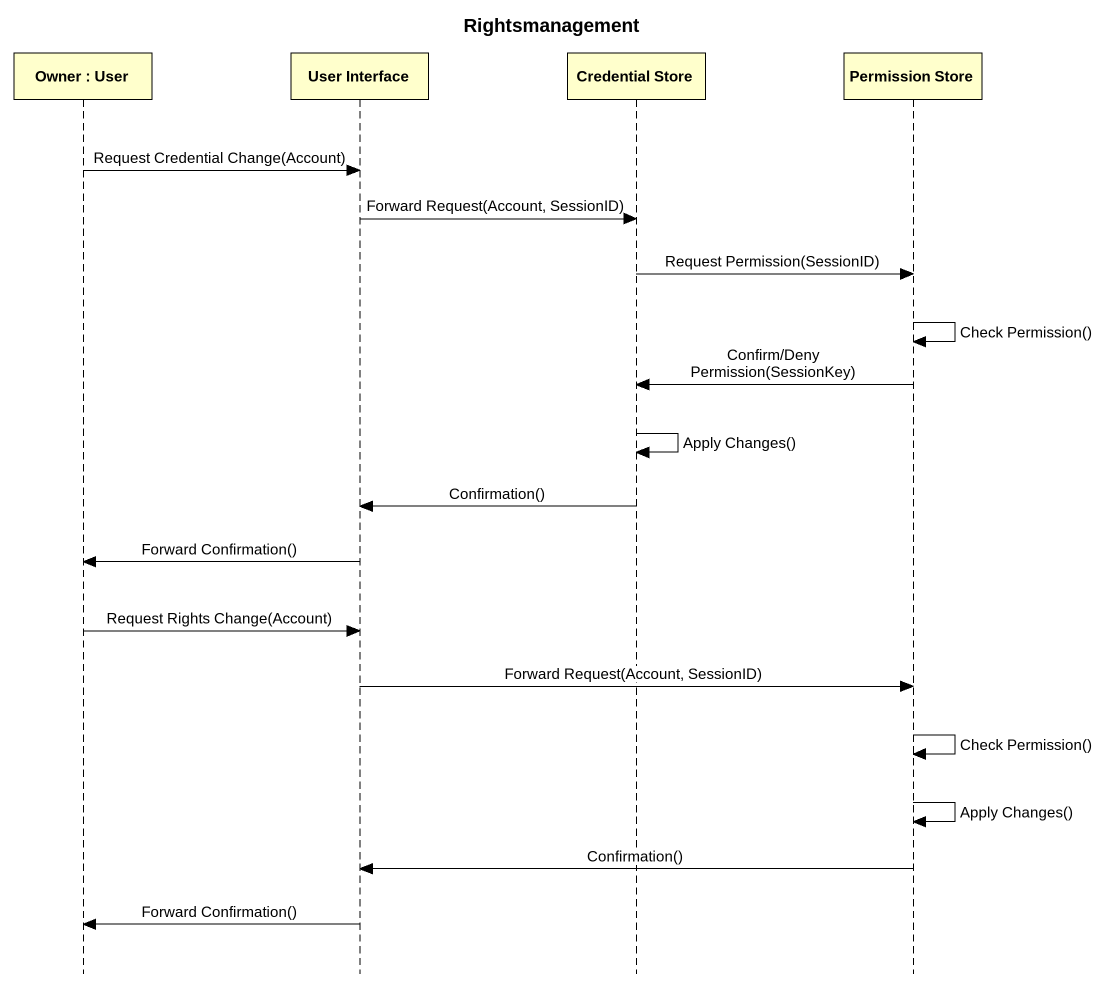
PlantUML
@startuml
title Rightsmanagement
hide footbox
participant "Owner : User" as Owner
participant "User Interface" as User_Interface
participant "Credential Store" as Credential_Store
participant "Permission Store" as Permission_Store

Owner -> User_Interface : Request Credential Change(Account)
User_Interface -> Credential_Store : Forward Request(Account, SessionID)
Credential_Store -> Permission_Store : Request Permission(SessionID)
Permission_Store -> Permission_Store : Check Permission()
Permission_Store -> Credential_Store : Confirm/Deny Permission(SessionKey)
Credential_Store -> Credential_Store : Apply Changes()
Credential_Store -> User_Interface : Confirmation()
User_Interface -> Owner : Forward Confirmation()
Owner -> User_Interface : Request Rights Change(Account)
User_Interface -> Permission_Store : Forward Request(Account, SessionID)
Permission_Store -> Permission_Store : Check Permission()
Permission_Store -> Permission_Store : Apply Changes()
Permission_Store -> User_Interface : Confirmation()
User_Interface -> Owner : Forward Confirmation()
@enduml
